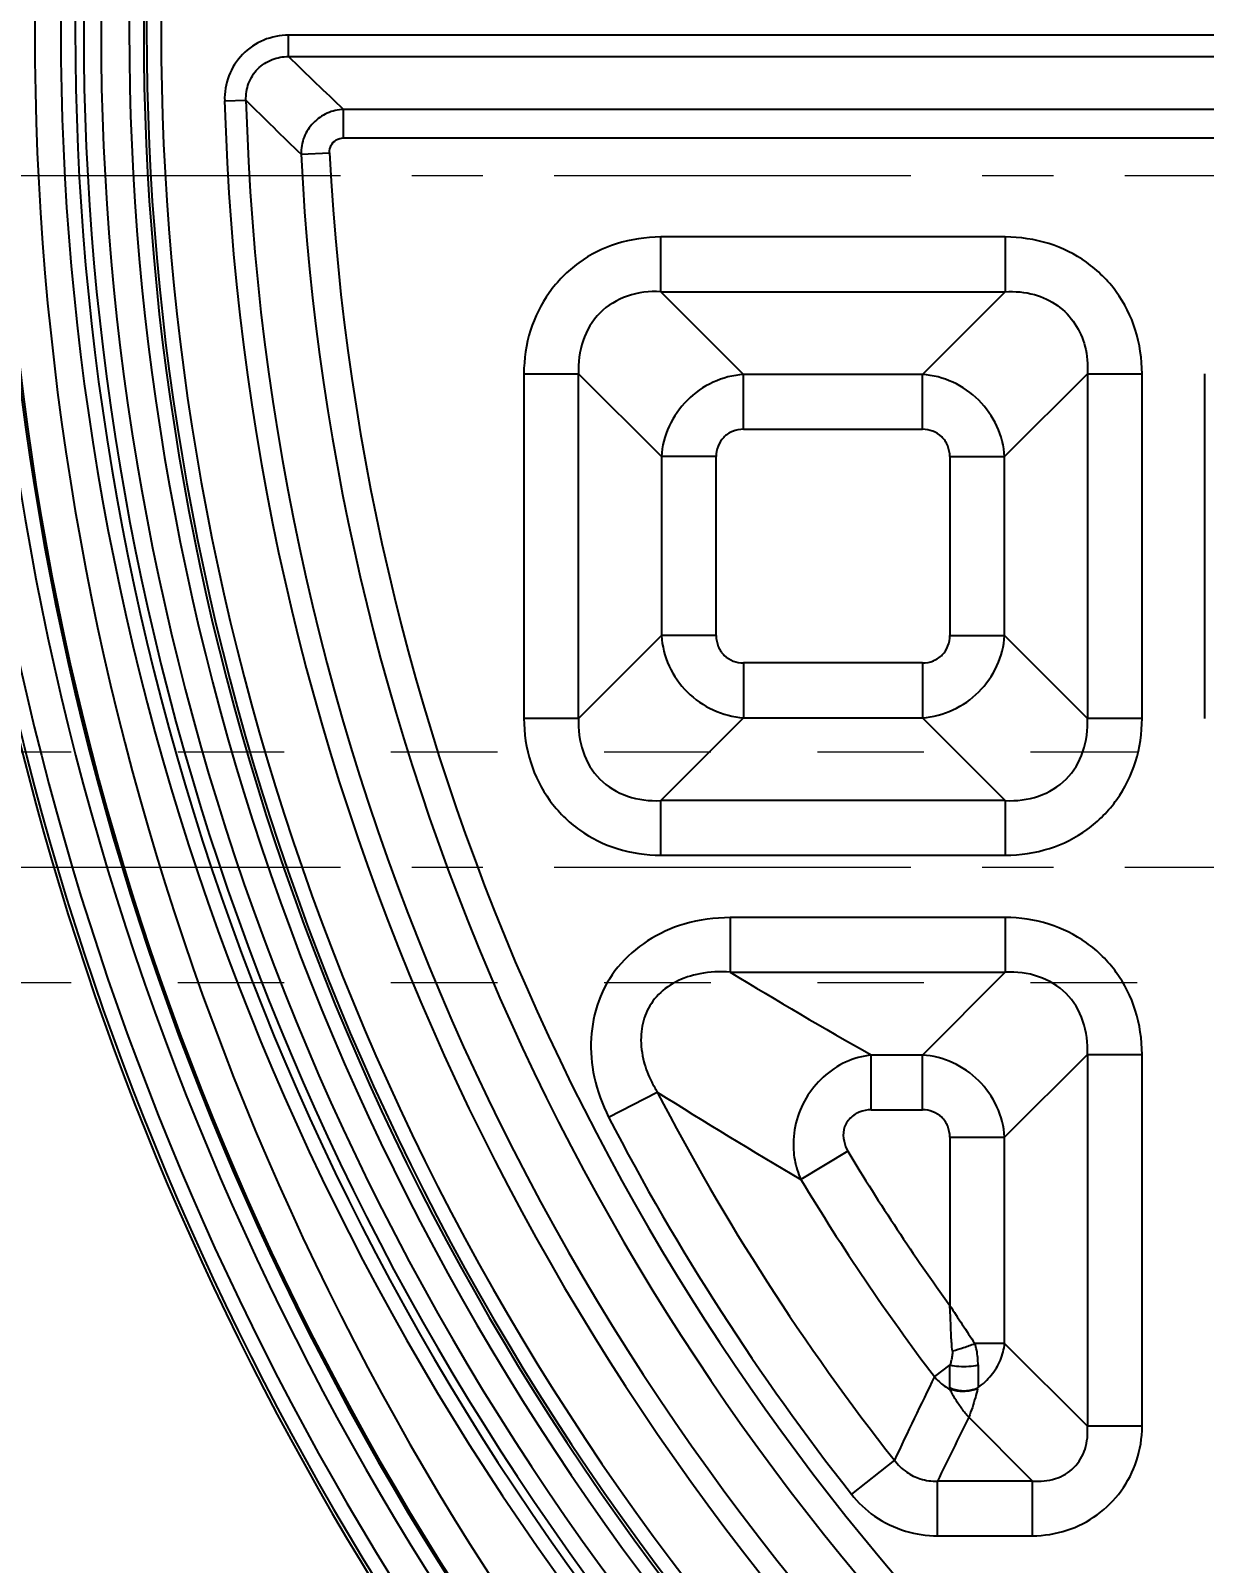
# Model space of a CAD drawing. Header units: millimetres. Extents: x 2750 to 4049, y 1371 to 1831.
# Drawn here: x 3730.7 to 3771.4, y 1569.1 to 1622.3 of the extents above; entities that cross this region are included whole.
import ezdxf

# ---------------------------------------------------------------- set-up
doc = ezdxf.new("R2010")
doc.units = ezdxf.units.MM
doc.linetypes.add('CENTER', pattern=[0.6, 0.375, -0.075, 0.075, -0.075])
doc.linetypes.add('HIDDEN', pattern=[0.2, 0.1, -0.1])
doc.layers.add('center', color=1, linetype='CENTER', lineweight=9)
doc.layers.add('cool', color=153, linetype='HIDDEN', lineweight=9)
doc.styles.get("Standard").update_dxf_attribs({"font": 'arial.ttf'})
doc.dimstyles.get("Standard").update_dxf_attribs({"dimtxt": 0.18, "dimasz": 0.18, "dimexe": 0.18, "dimexo": 0.0625, "dimgap": 0.09, "dimtad": 0, "dimtih": 1, "dimtoh": 1, "dimzin": 0, "dimdsep": 46, "dimtxsty": 'Standard', "dimcen": 0.09, "dimadec": 0, "dimazin": 0, "dimtfac": 1, "dimtofl": 0, "dimtmove": 0, "dimatfit": 3, "dimfxl": 0, "dimtolj": 1, "dimtzin": 0, "dimarcsym": 0})

# ---------------------------------------------------------------- blocks, each defined once
blk = doc.blocks.new('*D175')
at = {"color": 4, "lineweight": -2, "transparency": 16777216}
blk.add_line((3685.922, 1617.29), (3660.211, 1617.29), dxfattribs=at)
at = {"layer": 'Defpoints', "color": 0, "transparency": 16777216}
for p in [(3660.211, 1617.29), (3685.922, 1617.29), (3829.681, 1617.29)]:
    blk.add_point(p, dxfattribs=at)
at = {"color": 6, "transparency": 16777216, "insert": (3653.726, 1617.29), "char_height": 5, "attachment_point": 5}
blk.add_mtext('\\A1;0.00', dxfattribs=at)
blk = doc.blocks.new('*D176')
at = {"color": 4, "lineweight": -2, "transparency": 16777216}
blk.add_line((3678.491, 1646.291), (3660.211, 1646.291), dxfattribs=at)
at = {"layer": 'Defpoints', "color": 0, "transparency": 16777216}
for p in [(3660.211, 1646.291), (3678.491, 1646.291), (3829.681, 1617.29)]:
    blk.add_point(p, dxfattribs=at)
at = {"color": 6, "transparency": 16777216, "insert": (3651.741, 1646.291), "char_height": 5, "attachment_point": 5}
blk.add_mtext('\\A1;29.00', dxfattribs=at)
blk = doc.blocks.new('*D177')
at = {"color": 4, "lineweight": -2, "transparency": 16777216}
blk.add_line((3721.255, 1665.29), (3660.211, 1665.29), dxfattribs=at)
at = {"layer": 'Defpoints', "color": 0, "transparency": 16777216}
for p in [(3660.211, 1665.29), (3721.255, 1665.29), (3829.681, 1617.29)]:
    blk.add_point(p, dxfattribs=at)
at = {"color": 6, "transparency": 16777216, "insert": (3651.683, 1665.29), "char_height": 5, "attachment_point": 5}
blk.add_mtext('\\A1;48.00', dxfattribs=at)
blk = doc.blocks.new('*D178')
at = {"color": 4, "lineweight": -2, "transparency": 16777216}
blk.add_line((3743.255, 1699.29), (3660.211, 1699.29), dxfattribs=at)
at = {"layer": 'Defpoints', "color": 0, "transparency": 16777216}
for p in [(3660.211, 1699.29), (3743.255, 1699.29), (3829.681, 1617.29)]:
    blk.add_point(p, dxfattribs=at)
at = {"color": 6, "transparency": 16777216, "insert": (3651.78, 1699.29), "char_height": 5, "attachment_point": 5}
blk.add_mtext('\\A1;82.00', dxfattribs=at)
blk = doc.blocks.new('*D179')
at = {"color": 4, "lineweight": -2, "transparency": 16777216}
blk.add_line((3719.714, 1714.291), (3660.211, 1714.291), dxfattribs=at)
at = {"layer": 'Defpoints', "color": 0, "transparency": 16777216}
for p in [(3660.211, 1714.291), (3719.714, 1714.291), (3829.681, 1617.29)]:
    blk.add_point(p, dxfattribs=at)
at = {"color": 6, "transparency": 16777216, "insert": (3651.784, 1714.291), "char_height": 5, "attachment_point": 5}
blk.add_mtext('\\A1;97.00', dxfattribs=at)
blk = doc.blocks.new('*D180')
at = {"color": 4, "lineweight": -2, "transparency": 16777216}
blk.add_line((3782.255, 1728.29), (3660.211, 1728.29), dxfattribs=at)
at = {"layer": 'Defpoints', "color": 0, "transparency": 16777216}
for p in [(3660.211, 1728.29), (3782.255, 1728.29), (3829.681, 1617.29)]:
    blk.add_point(p, dxfattribs=at)
at = {"color": 6, "transparency": 16777216, "insert": (3650.077, 1728.29), "char_height": 5, "attachment_point": 5}
blk.add_mtext('\\A1;111.00', dxfattribs=at)
blk = doc.blocks.new('*D181')
at = {"color": 4, "lineweight": -2, "transparency": 16777216}
blk.add_line((3825.281, 1734.29), (3660.211, 1734.29), dxfattribs=at)
at = {"layer": 'Defpoints', "color": 0, "transparency": 16777216}
for p in [(3660.211, 1734.29), (3825.281, 1734.29), (3829.681, 1617.29)]:
    blk.add_point(p, dxfattribs=at)
at = {"color": 6, "transparency": 16777216, "insert": (3650.077, 1734.29), "char_height": 5, "attachment_point": 5}
blk.add_mtext('\\A1;117.00', dxfattribs=at)
blk = doc.blocks.new('*D183')
at = {"color": 4, "lineweight": -2, "transparency": 16777216}
blk.add_line((3695.67, 1593.29), (3660.211, 1593.29), dxfattribs=at)
at = {"layer": 'Defpoints', "color": 0, "transparency": 16777216}
for p in [(3829.681, 1617.29), (3660.211, 1593.29), (3695.67, 1593.29)]:
    blk.add_point(p, dxfattribs=at)
at = {"color": 6, "transparency": 16777216, "insert": (3651.741, 1593.29), "char_height": 5, "attachment_point": 5}
blk.add_mtext('\\A1;24.00', dxfattribs=at)
blk = doc.blocks.new('*D184')
at = {"color": 4, "lineweight": -2, "transparency": 16777216}
for p, q in [((3670.211, 1561.29), (3660.211, 1561.29)), ((3680.211, 1549.291), (3670.211, 1561.29)), ((3738.285, 1549.291), (3680.211, 1549.291))]:
    blk.add_line(p, q, dxfattribs=at)
at = {"layer": 'Defpoints', "color": 0, "transparency": 16777216}
for p in [(3829.681, 1617.29), (3660.211, 1561.29), (3738.285, 1549.291)]:
    blk.add_point(p, dxfattribs=at)
at = {"color": 6, "transparency": 16777216, "insert": (3651.77, 1561.29), "char_height": 5, "attachment_point": 5}
blk.add_mtext('\\A1;68.00', dxfattribs=at)
blk = doc.blocks.new('*D185')
at = {"color": 4, "lineweight": -2, "transparency": 16777216}
blk.add_line((3703.173, 1535.29), (3660.211, 1535.29), dxfattribs=at)
at = {"layer": 'Defpoints', "color": 0, "transparency": 16777216}
for p in [(3829.681, 1617.29), (3660.211, 1535.29), (3703.173, 1535.29)]:
    blk.add_point(p, dxfattribs=at)
at = {"color": 6, "transparency": 16777216, "insert": (3651.78, 1535.29), "char_height": 5, "attachment_point": 5}
blk.add_mtext('\\A1;82.00', dxfattribs=at)
blk = doc.blocks.new('*D186')
at = {"color": 4, "lineweight": -2, "transparency": 16777216}
blk.add_line((3793.281, 1509.29), (3660.211, 1509.29), dxfattribs=at)
at = {"layer": 'Defpoints', "color": 0, "transparency": 16777216}
for p in [(3829.681, 1617.29), (3660.211, 1509.29), (3793.281, 1509.29)]:
    blk.add_point(p, dxfattribs=at)
at = {"color": 6, "transparency": 16777216, "insert": (3650.077, 1509.29), "char_height": 5, "attachment_point": 5}
blk.add_mtext('\\A1;108.00', dxfattribs=at)
blk = doc.blocks.new('*D189')
at = {"color": 4, "lineweight": -2, "transparency": 16777216}
for p, q in [((3747.655, 1774.119), (3747.655, 1784.119)), ((3746.685, 1764.119), (3747.655, 1774.119)), ((3746.685, 1703.62), (3746.685, 1764.119))]:
    blk.add_line(p, q, dxfattribs=at)
at = {"layer": 'Defpoints', "color": 0, "transparency": 16777216}
for p in [(3747.655, 1784.119), (3746.685, 1703.62), (3829.681, 1617.29)]:
    blk.add_point(p, dxfattribs=at)
at = {"color": 6, "transparency": 16777216, "insert": (3747.655, 1792.55), "char_height": 5, "attachment_point": 5, "rotation": 90}
blk.add_mtext('\\A1;83.00', dxfattribs=at)
blk = doc.blocks.new('*D190')
at = {"color": 4, "lineweight": -2, "transparency": 16777216}
for p, q in [((3725.655, 1774.119), (3725.655, 1784.119)), ((3724.685, 1764.119), (3725.655, 1774.119)), ((3724.685, 1669.691), (3724.685, 1764.119))]:
    blk.add_line(p, q, dxfattribs=at)
at = {"layer": 'Defpoints', "color": 0, "transparency": 16777216}
for p in [(3725.655, 1784.119), (3724.685, 1669.691), (3829.681, 1617.29)]:
    blk.add_point(p, dxfattribs=at)
at = {"color": 6, "transparency": 16777216, "insert": (3725.655, 1794.254), "char_height": 5, "attachment_point": 5, "rotation": 90}
blk.add_mtext('\\A1;105.00', dxfattribs=at)
blk = doc.blocks.new('*D193')
at = {"color": 4, "lineweight": -2, "transparency": 16777216}
for p, q in [((3742.685, 1544.891), (3742.685, 1472.826)), ((3742.685, 1472.826), (3734.655, 1462.826)), ((3734.655, 1462.826), (3734.655, 1452.826))]:
    blk.add_line(p, q, dxfattribs=at)
at = {"layer": 'Defpoints', "color": 0, "transparency": 16777216}
for p in [(3829.681, 1617.29), (3742.685, 1544.891), (3734.655, 1452.826)]:
    blk.add_point(p, dxfattribs=at)
at = {"color": 6, "transparency": 16777216, "insert": (3734.655, 1444.395), "char_height": 5, "attachment_point": 5, "rotation": 90}
blk.add_mtext('\\A1;87.00', dxfattribs=at)
blk = doc.blocks.new('*D195')
at = {"color": 4, "lineweight": -2, "transparency": 16777216}
for p, q in [((3712.382, 1772.258), (3712.382, 1782.258)), ((3709.181, 1762.258), (3712.382, 1772.258)), ((3709.181, 1626.721), (3709.181, 1762.258))]:
    blk.add_line(p, q, dxfattribs=at)
at = {"layer": 'Defpoints', "color": 0, "transparency": 16777216}
for p in [(3712.382, 1782.258), (3709.181, 1626.721), (3829.681, 1617.29)]:
    blk.add_point(p, dxfattribs=at)
at = {"color": 6, "transparency": 16777216, "insert": (3712.382, 1792.392), "char_height": 5, "attachment_point": 5, "rotation": 90}
blk.add_mtext('\\A1;120.50', dxfattribs=at)
blk = doc.blocks.new('*D196')
at = {"color": 4, "lineweight": -2, "transparency": 16777216}
for p, q in [((3670.352, 1628.487), (3660.352, 1628.487)), ((3680.352, 1622.321), (3670.352, 1628.487)), ((3704.781, 1622.321), (3680.352, 1622.321))]:
    blk.add_line(p, q, dxfattribs=at)
at = {"layer": 'Defpoints', "color": 0, "transparency": 16777216}
for p in [(3660.352, 1628.487), (3704.781, 1622.321), (3829.681, 1617.291)]:
    blk.add_point(p, dxfattribs=at)
at = {"color": 6, "transparency": 16777216, "insert": (3653.859, 1628.487), "char_height": 5, "attachment_point": 5}
blk.add_mtext('\\A1;5.03', dxfattribs=at)

msp = doc.modelspace()

# ---------------------------------------------------------------- linework, layer by layer
at = {"color": 6, "linetype": 'Continuous'}
for p, q in [((3818.819, 1622.164), (3739.657, 1622.162)), ((3739.657, 1621.422), (3739.657, 1622.162)), ((3739.657, 1621.422), (3818.819, 1621.422)), ((3737.441, 1619.883), (3738.18, 1619.903)), ((3741.566, 1618.598), (3741.566, 1619.587)), ((3743.055, 1619.587), (3741.566, 1619.587)), ((3816.985, 1619.586), (3743.055, 1619.587)), ((3741.566, 1618.598), (3816.985, 1618.598)), ((3740.091, 1618.034), (3741.079, 1618.085)), ((3752.575, 1613.262), (3752.575, 1615.162)), ((3764.532, 1615.162), (3752.575, 1615.162)), ((3764.532, 1615.162), (3764.532, 1613.262)), ((3752.575, 1613.262), (3755.448, 1610.389)), ((3752.575, 1613.262), (3764.532, 1613.262)), ((3761.659, 1610.389), (3764.532, 1613.262)), ((3747.823, 1610.411), (3747.823, 1598.453)), ((3747.823, 1610.411), (3749.724, 1610.411)), ((3749.724, 1598.453), (3749.724, 1610.411)), ((3752.597, 1607.538), (3749.724, 1610.411)), ((3755.448, 1608.488), (3755.448, 1610.389)), ((3761.659, 1610.389), (3755.448, 1610.389)), ((3761.659, 1608.488), (3761.659, 1610.389)), ((3767.383, 1610.411), (3764.51, 1607.538)), ((3767.383, 1610.411), (3767.383, 1598.453)), ((3767.383, 1610.411), (3769.283, 1610.411)), ((3769.283, 1598.453), (3769.283, 1610.411)), ((3771.441, 1610.411), (3771.441, 1598.453)), ((3755.448, 1608.488), (3761.659, 1608.488)), ((3752.597, 1607.538), (3752.597, 1601.326)), ((3754.497, 1607.538), (3752.597, 1607.538)), ((3754.497, 1601.326), (3754.497, 1607.538)), ((3762.609, 1607.538), (3762.609, 1601.326)), ((3762.609, 1607.538), (3764.51, 1607.538)), ((3764.51, 1601.326), (3764.51, 1607.538)), ((3749.724, 1598.453), (3752.597, 1601.326)), ((3754.497, 1601.326), (3752.597, 1601.326)), ((3762.609, 1601.326), (3764.51, 1601.326)), ((3764.51, 1601.326), (3767.383, 1598.453)), ((3755.448, 1600.376), (3755.448, 1598.476)), ((3761.659, 1600.376), (3755.448, 1600.376)), ((3761.659, 1600.376), (3761.659, 1598.476)), ((3749.724, 1598.453), (3747.823, 1598.453)), ((3755.448, 1598.476), (3752.575, 1595.603)), ((3755.448, 1598.476), (3761.659, 1598.476)), ((3764.532, 1595.603), (3761.659, 1598.476)), ((3769.283, 1598.453), (3767.383, 1598.453)), ((3752.575, 1593.702), (3752.575, 1595.603)), ((3764.532, 1595.603), (3752.575, 1595.603)), ((3764.532, 1595.603), (3764.532, 1593.702)), ((3752.575, 1593.702), (3764.532, 1593.702)), ((3754.988, 1591.545), (3754.988, 1589.644)), ((3764.532, 1591.545), (3754.988, 1591.545)), ((3764.532, 1591.545), (3764.532, 1589.644)), ((3754.988, 1589.644), (3764.532, 1589.644)), ((3761.659, 1586.771), (3764.532, 1589.644)), ((3759.882, 1584.871), (3759.882, 1586.771)), ((3761.659, 1586.771), (3759.882, 1586.771)), ((3761.659, 1584.871), (3761.659, 1586.771)), ((3767.383, 1586.793), (3764.51, 1583.92)), ((3767.383, 1586.793), (3767.383, 1573.886)), ((3767.383, 1586.793), (3769.283, 1586.793)), ((3769.283, 1573.886), (3769.283, 1586.793)), ((3750.767, 1584.611), (3752.455, 1585.484)), ((3759.882, 1584.871), (3761.659, 1584.871)), ((3762.609, 1583.92), (3762.609, 1578.077)), ((3762.609, 1583.92), (3764.51, 1583.92)), ((3764.51, 1576.759), (3764.51, 1583.92)), ((3759.068, 1583.43), (3757.44, 1582.45)), ((3764.51, 1576.759), (3763.477, 1576.759)), ((3764.51, 1576.759), (3767.383, 1573.886)), ((3762.609, 1576.017), (3762.072, 1575.61)), ((3762.609, 1575.229), (3762.609, 1576.017)), ((3763.587, 1576.017), (3763.587, 1575.229)), ((3765.482, 1571.985), (3763.263, 1574.204)), ((3769.283, 1573.886), (3767.383, 1573.886)), ((3760.683, 1572.71), (3759.19, 1571.534)), ((3762.176, 1570.085), (3762.176, 1571.985)), ((3765.482, 1571.985), (3762.176, 1571.985)), ((3765.482, 1570.085), (3765.482, 1571.985)), ((3762.176, 1570.085), (3765.482, 1570.085))]:
    msp.add_line(p, q, dxfattribs=at)
for centre, radius, start, end in [((3829.707, 1622.321), 100.622, 28.40074, 331.59927), ((3829.707, 1622.321), 100.12, 28.40075, 331.59926), ((3829.707, 1622.321), 100.057, 28.37938, 331.62062), ((3829.707, 1622.321), 98.859, 28.37934, 331.62065), ((3823.677, 1622.321), 91.924, 138.35729, 221.64274), ((3823.677, 1622.321), 91.422, 138.35723, 221.64277), ((3823.677, 1622.321), 91.129, 138.59005, 221.40995), ((3823.677, 1622.321), 90.527, 138.59005, 221.40995), ((3823.677, 1622.321), 89.548, 138.61116, 221.38932), ((3823.677, 1622.321), 89.047, 138.61339, 221.38667), ((3823.677, 1622.321), 88.944, 138.48781, 221.51219), ((3823.677, 1622.321), 88.442, 138.39414, 221.60586), ((3900.824, 1787.206), 231.212, 225.80893, 226.46522), ((3823.677, 1622.321), 86.271, 181.61975, 268.38025), ((3904.031, 1787.549), 235.821, 225.3084, 225.95783), ((3823.677, 1622.321), 85.531, 181.61975, 268.38025), ((3823.677, 1622.321), 83.696, 182.93582, 267.06418), ((3823.677, 1622.321), 82.706, 182.93582, 267.06418), ((3829.707, 1622.321), 102.28, 186.15973, 331.08016), ((3829.707, 1622.321), 101.778, 186.19838, 331.08683), ((3829.707, 1622.321), 102.395, 189.52573, 331.07349), ((3823.677, 1622.321), 87.224, 222.36053, 346.47022), ((3823.677, 1622.321), 86.622, 222.36102, 346.47022), ((3846.46, 1739.886), 175.897, 238.6655, 240.51433), ((3823.677, 1622.321), 80.184, 207.34895, 218.22238), ((3848.594, 1737.84), 180.153, 237.74772, 239.6036), ((3823.677, 1622.321), 82.085, 207.34893, 218.22237), ((3823.677, 1622.321), 75.411, 211.04547, 215.92336), ((3823.677, 1622.321), 77.311, 211.04547, 217.1705), ((3823.677, 1622.321), 87.317, 222.43651, 332.51058), ((3823.677, 1622.321), 87.818, 222.43656, 332.51118), ((3860.889, 1641.814), 117.138, 212.96444, 213.73672), ((4094.125, 1414.799), 368.943, 154.15933, 154.65878)]:
    msp.add_arc(centre, radius, start, end, dxfattribs=at)
for points, knots in [([(3739.657, 1622.162), (3739.364, 1622.162), (3738.769, 1622.047), (3738.019, 1621.538), (3737.531, 1620.773), (3737.432, 1620.176), (3737.441, 1619.883)], [0, 0, 0, 0, 0.249184, 0.499855, 0.750673, 1, 1, 1, 1]), ([(3738.18, 1619.903), (3738.172, 1620.101), (3738.235, 1620.504), (3738.558, 1621.023), (3739.067, 1621.353), (3739.463, 1621.425), (3739.657, 1621.422)], [0, 0, 0, 0, 0.25118, 0.503245, 0.753614, 1, 1, 1, 1]), ([(3741.566, 1619.587), (3741.372, 1619.583), (3740.98, 1619.492), (3740.492, 1619.143), (3740.159, 1618.637), (3740.085, 1618.234), (3740.091, 1618.034)], [0, 0, 0, 0, 0.247125, 0.495574, 0.746007, 1, 1, 1, 1]), ([(3741.079, 1618.085), (3741.078, 1618.173), (3741.112, 1618.351), (3741.302, 1618.551), (3741.479, 1618.594), (3741.566, 1618.598)], [0, 0, 0, 0, 0.335312, 0.664078, 1, 1, 1, 1]), ([(3752.575, 1615.162), (3752.057, 1615.153), (3751.043, 1615.011), (3749.685, 1614.329), (3748.639, 1613.273), (3747.972, 1611.922), (3747.831, 1610.92), (3747.823, 1610.411)], [0, 0, 0, 0, 0.208153, 0.404601, 0.600135, 0.79522, 1, 1, 1, 1]), ([(3769.283, 1610.411), (3769.274, 1610.929), (3769.132, 1611.943), (3768.45, 1613.301), (3767.394, 1614.347), (3766.043, 1615.014), (3765.041, 1615.154), (3764.532, 1615.162)], [0, 0, 0, 0, 0.208201, 0.404707, 0.600242, 0.795249, 1, 1, 1, 1]), ([(3752.575, 1613.262), (3752.187, 1613.285), (3751.41, 1613.188), (3750.395, 1612.591), (3749.798, 1611.575), (3749.701, 1610.798), (3749.724, 1610.411)], [0, 0, 0, 0, 0.254794, 0.500003, 0.745227, 1, 1, 1, 1]), ([(3764.532, 1613.262), (3764.871, 1613.282), (3765.517, 1613.225), (3766.373, 1612.825), (3766.991, 1612.183), (3767.353, 1611.345), (3767.402, 1610.731), (3767.383, 1610.411)], [0, 0, 0, 0, 0.221836, 0.414242, 0.605288, 0.790746, 1, 1, 1, 1]), ([(3755.448, 1610.389), (3755.085, 1610.364), (3754.36, 1610.177), (3753.446, 1609.536), (3752.808, 1608.622), (3752.622, 1607.899), (3752.597, 1607.538)], [0, 0, 0, 0, 0.249666, 0.500527, 0.751123, 1, 1, 1, 1]), ([(3764.51, 1607.538), (3764.485, 1607.901), (3764.298, 1608.625), (3763.657, 1609.539), (3762.744, 1610.178), (3762.021, 1610.364), (3761.659, 1610.389)], [0, 0, 0, 0, 0.249665, 0.500526, 0.751122, 1, 1, 1, 1]), ([(3755.448, 1608.488), (3755.319, 1608.488), (3755.064, 1608.436), (3754.741, 1608.226), (3754.544, 1607.904), (3754.497, 1607.659), (3754.497, 1607.538)], [0, 0, 0, 0, 0.259809, 0.509834, 0.755075, 1, 1, 1, 1]), ([(3762.609, 1607.538), (3762.609, 1607.667), (3762.558, 1607.922), (3762.347, 1608.244), (3762.025, 1608.441), (3761.781, 1608.488), (3761.659, 1608.488)], [0, 0, 0, 0, 0.259809, 0.509834, 0.755075, 1, 1, 1, 1]), ([(3752.597, 1601.326), (3752.622, 1600.964), (3752.809, 1600.239), (3753.449, 1599.325), (3754.363, 1598.686), (3755.086, 1598.5), (3755.448, 1598.476)], [0, 0, 0, 0, 0.249667, 0.500527, 0.751123, 1, 1, 1, 1]), ([(3754.497, 1601.326), (3754.497, 1601.197), (3754.549, 1600.943), (3754.76, 1600.62), (3755.081, 1600.423), (3755.326, 1600.376), (3755.448, 1600.376)], [0, 0, 0, 0, 0.259809, 0.509834, 0.755075, 1, 1, 1, 1]), ([(3761.659, 1598.476), (3762.022, 1598.5), (3762.746, 1598.687), (3763.66, 1599.328), (3764.299, 1600.242), (3764.485, 1600.965), (3764.51, 1601.326)], [0, 0, 0, 0, 0.249668, 0.500529, 0.751126, 1, 1, 1, 1]), ([(3761.659, 1600.376), (3761.788, 1600.376), (3762.043, 1600.428), (3762.365, 1600.638), (3762.562, 1600.96), (3762.609, 1601.205), (3762.609, 1601.326)], [0, 0, 0, 0, 0.259809, 0.509834, 0.755075, 1, 1, 1, 1]), ([(3747.823, 1598.453), (3747.832, 1597.936), (3747.974, 1596.921), (3748.656, 1595.564), (3749.713, 1594.517), (3751.063, 1593.851), (3752.065, 1593.71), (3752.575, 1593.702)], [0, 0, 0, 0, 0.208153, 0.404601, 0.600135, 0.79522, 1, 1, 1, 1]), ([(3749.724, 1598.453), (3749.701, 1598.066), (3749.798, 1597.289), (3750.395, 1596.274), (3751.41, 1595.677), (3752.187, 1595.579), (3752.575, 1595.603)], [0, 0, 0, 0, 0.254794, 0.500003, 0.745227, 1, 1, 1, 1]), ([(3764.532, 1593.702), (3765.05, 1593.711), (3766.064, 1593.853), (3767.422, 1594.535), (3768.468, 1595.591), (3769.135, 1596.942), (3769.275, 1597.944), (3769.283, 1598.453)], [0, 0, 0, 0, 0.208123, 0.404511, 0.600058, 0.7952, 1, 1, 1, 1]), ([(3764.532, 1595.603), (3764.92, 1595.579), (3765.697, 1595.676), (3766.712, 1596.274), (3767.309, 1597.289), (3767.406, 1598.066), (3767.383, 1598.453)], [0, 0, 0, 0, 0.254794, 0.500003, 0.745227, 1, 1, 1, 1]), ([(3754.988, 1591.545), (3754.451, 1591.528), (3753.437, 1591.409), (3752.089, 1590.792), (3751.035, 1589.875), (3750.358, 1588.679), (3750.1, 1587.347), (3750.209, 1585.95), (3750.549, 1585.057), (3750.767, 1584.611)], [0, 0, 0, 0, 0.162952, 0.305064, 0.443487, 0.580128, 0.713714, 0.849381, 1, 1, 1, 1]), ([(3769.283, 1586.793), (3769.274, 1587.311), (3769.132, 1588.325), (3768.45, 1589.683), (3767.394, 1590.729), (3766.043, 1591.396), (3765.042, 1591.537), (3764.532, 1591.545)], [0, 0, 0, 0, 0.208153, 0.404601, 0.600135, 0.79522, 1, 1, 1, 1]), ([(3754.987, 1589.644), (3754.636, 1589.671), (3753.977, 1589.648), (3753.084, 1589.353), (3752.404, 1588.845), (3751.988, 1588.155), (3751.847, 1587.359), (3751.919, 1586.814), (3751.992, 1586.537)], [0, 0, 0, 0, 0.204499, 0.377229, 0.538973, 0.686168, 0.833549, 1, 1, 1, 1]), ([(3767.383, 1586.793), (3767.406, 1587.181), (3767.309, 1587.958), (3766.712, 1588.973), (3765.697, 1589.57), (3764.92, 1589.667), (3764.532, 1589.644)], [0, 0, 0, 0, 0.254794, 0.500003, 0.745227, 1, 1, 1, 1]), ([(3759.883, 1586.771), (3759.576, 1586.737), (3758.967, 1586.565), (3758.181, 1586.037), (3757.582, 1585.298), (3757.222, 1584.421), (3757.163, 1583.791), (3757.182, 1583.482)], [0, 0, 0, 0, 0.198384, 0.398631, 0.600284, 0.800775, 1, 1, 1, 1]), ([(3764.51, 1583.92), (3764.485, 1584.283), (3764.298, 1585.008), (3763.657, 1585.921), (3762.744, 1586.56), (3762.021, 1586.746), (3761.659, 1586.771)], [0, 0, 0, 0, 0.249665, 0.500526, 0.751122, 1, 1, 1, 1]), ([(3751.992, 1586.537), (3752.024, 1586.418), (3752.101, 1586.179), (3752.257, 1585.826), (3752.385, 1585.597), (3752.455, 1585.484)], [0, 0, 0, 0, 0.31908, 0.653134, 1, 1, 1, 1]), ([(3759.882, 1584.871), (3759.738, 1584.868), (3759.45, 1584.813), (3759.097, 1584.567), (3758.889, 1584.19), (3758.917, 1583.785), (3759.004, 1583.536), (3759.068, 1583.43)], [0, 0, 0, 0, 0.213027, 0.420712, 0.616377, 0.817363, 1, 1, 1, 1]), ([(3762.609, 1583.92), (3762.609, 1584.049), (3762.558, 1584.304), (3762.347, 1584.627), (3762.025, 1584.824), (3761.781, 1584.871), (3761.659, 1584.871)], [0, 0, 0, 0, 0.259809, 0.509833, 0.755075, 1, 1, 1, 1]), ([(3757.182, 1583.482), (3757.19, 1583.363), (3757.219, 1583.127), (3757.305, 1582.78), (3757.391, 1582.558), (3757.44, 1582.45)], [0, 0, 0, 0, 0.333415, 0.66644, 1, 1, 1, 1]), ([(3762.696, 1576.498), (3762.678, 1576.668), (3762.648, 1577.016), (3762.64, 1577.543), (3762.621, 1577.899), (3762.609, 1578.077)], [0, 0, 0, 0, 0.325352, 0.661009, 1, 1, 1, 1]), ([(3762.709, 1576.501), (3762.836, 1576.536), (3763.092, 1576.617), (3763.345, 1576.708), (3763.473, 1576.759)], [0, 0, 0, 0, 0.489979, 1, 1, 1, 1]), ([(3763.587, 1576.017), (3763.587, 1576.102), (3763.58, 1576.27), (3763.546, 1576.519), (3763.503, 1576.68), (3763.477, 1576.759)], [0, 0, 0, 0, 0.336969, 0.670565, 1, 1, 1, 1]), ([(3763.587, 1575.229), (3763.758, 1575.349), (3764.066, 1575.636), (3764.385, 1576.166), (3764.489, 1576.562), (3764.51, 1576.759)], [0, 0, 0, 0, 0.34207, 0.677163, 1, 1, 1, 1]), ([(3762.625, 1576.03), (3762.646, 1576.073), (3762.67, 1576.176), (3762.705, 1576.331), (3762.713, 1576.443), (3762.709, 1576.498)], [0, 0, 0, 0, 0.305895, 0.654794, 1, 1, 1, 1]), ([(3762.072, 1575.61), (3762.123, 1575.55), (3762.232, 1575.435), (3762.414, 1575.282), (3762.545, 1575.194), (3762.613, 1575.154)], [0, 0, 0, 0, 0.332474, 0.667262, 1, 1, 1, 1]), ([(3762.609, 1576.017), (3762.712, 1575.993), (3762.931, 1575.962), (3763.26, 1575.962), (3763.481, 1575.993), (3763.587, 1576.017)], [0, 0, 0, 0, 0.322851, 0.668189, 1, 1, 1, 1]), ([(3762.613, 1575.154), (3762.611, 1575.162), (3762.609, 1575.179), (3762.607, 1575.204), (3762.608, 1575.221), (3762.608, 1575.23)], [0, 0, 0, 0, 0.326229, 0.661639, 1, 1, 1, 1]), ([(3762.609, 1575.229), (3762.669, 1575.2), (3762.796, 1575.153), (3762.996, 1575.117), (3763.2, 1575.117), (3763.4, 1575.153), (3763.527, 1575.2), (3763.587, 1575.229)], [0, 0, 0, 0, 0.198091, 0.399032, 0.600968, 0.801909, 1, 1, 1, 1]), ([(3763.263, 1574.204), (3763.18, 1574.295), (3763.021, 1574.49), (3762.807, 1574.808), (3762.677, 1575.035), (3762.616, 1575.152)], [0, 0, 0, 0, 0.318951, 0.654809, 1, 1, 1, 1]), ([(3762.624, 1575.171), (3762.684, 1575.151), (3762.807, 1575.122), (3762.997, 1575.104), (3763.188, 1575.107), (3763.378, 1575.134), (3763.502, 1575.169), (3763.562, 1575.192)], [0, 0, 0, 0, 0.198579, 0.397344, 0.596744, 0.797332, 1, 1, 1, 1]), ([(3763.569, 1575.177), (3763.545, 1575.079), (3763.46, 1574.75), (3763.356, 1574.426), (3763.263, 1574.204)], [0, 0, 0, 0, 0.294603, 1, 1, 1, 1]), ([(3763.58, 1575.244), (3763.578, 1575.239), (3763.571, 1575.222), (3763.566, 1575.205), (3763.562, 1575.192)], [0, 0, 0, 0, 0.268315, 1, 1, 1, 1]), ([(3765.482, 1570.085), (3765.884, 1570.09), (3766.683, 1570.21), (3767.753, 1570.763), (3768.6, 1571.607), (3769.156, 1572.679), (3769.277, 1573.482), (3769.283, 1573.886)], [0, 0, 0, 0, 0.202465, 0.400664, 0.597623, 0.79639, 1, 1, 1, 1]), ([(3765.482, 1571.985), (3765.746, 1571.962), (3766.272, 1572.011), (3766.965, 1572.403), (3767.357, 1573.096), (3767.406, 1573.622), (3767.383, 1573.886)], [0, 0, 0, 0, 0.256893, 0.5, 0.74312, 1, 1, 1, 1]), ([(3760.683, 1572.71), (3760.803, 1572.549), (3761.075, 1572.28), (3761.597, 1572.021), (3761.977, 1571.978), (3762.176, 1571.985)], [0, 0, 0, 0, 0.348987, 0.653368, 1, 1, 1, 1]), ([(3759.19, 1571.534), (3759.419, 1571.243), (3759.985, 1570.705), (3761.028, 1570.197), (3761.804, 1570.085), (3762.176, 1570.085)], [0, 0, 0, 0, 0.324276, 0.673332, 1, 1, 1, 1])]:
    msp.add_open_spline(points, degree=3, knots=knots, dxfattribs=at)
msp.add_open_spline([(3763.263, 1574.204), (3763.081, 1573.835), (3762.721, 1573.094), (3762.356, 1572.356), (3762.176, 1571.985)], degree=3, dxfattribs=at)
at = {"layer": 'center', "color": 1, "linetype": 'CENTER', "ltscale": 33}
msp.add_line((3669.681, 1617.291), (3989.681, 1617.291), dxfattribs=at)
at = {"layer": 'cool', "ltscale": 37}
for p, q in [((3684.011, 1597.29), (3975.351, 1597.29)), ((3684.011, 1589.29), (3975.351, 1589.29))]:
    msp.add_line(p, q, dxfattribs=at)
at = {"layer": 'cool', "color": 1, "linetype": 'CENTER', "ltscale": 33}
msp.add_line((3669.681, 1593.29), (3989.681, 1593.29), dxfattribs=at)

# ---------------------------------------------------------------- dimensions: what is measured, and where the dimension line sits
for feature_location, offset, dtype, origin, picture, middle in [((3724.685, 1669.691), (0.97, 114.428), 1, (3829.681, 1617.29), '*D190', (3725.655, 1794.254)), ((3709.181, 1626.721), (3.202, 155.536), 1, (3829.681, 1617.29), '*D195', (3712.382, 1792.392)), ((3746.685, 1703.62), (0.97, 80.499), 1, (3829.681, 1617.29), '*D189', (3747.655, 1792.55)), ((3825.281, 1734.29), (-165.07, 0), 0, (3829.681, 1617.29), '*D181', (3650.077, 1734.29)), ((3782.255, 1728.29), (-122.044, 0), 0, (3829.681, 1617.29), '*D180', (3650.077, 1728.29)), ((3719.714, 1714.291), (-59.503, 0), 0, (3829.681, 1617.29), '*D179', (3651.784, 1714.291)), ((3743.255, 1699.29), (-83.044, 0), 0, (3829.681, 1617.29), '*D178', (3651.78, 1699.29)), ((3721.255, 1665.29), (-61.044, 0), 0, (3829.681, 1617.29), '*D177', (3651.683, 1665.29)), ((3678.491, 1646.291), (-18.28, 0), 0, (3829.681, 1617.29), '*D176', (3651.741, 1646.291)), ((3704.781, 1622.321), (-44.428, 6.166), 0, (3829.681, 1617.291), '*D196', (3653.859, 1628.487)), ((3685.921572514, 1617.29003337), (-25.710224106, 0), 0, (3829.681421285, 1617.29003337), '*D175', (3653.726014165, 1617.29003337)), ((3793.281, 1509.29), (-133.07, 0), 0, (3829.681, 1617.29), '*D186', (3650.077, 1509.29)), ((3695.67, 1593.29), (-35.459, 0), 0, (3829.681, 1617.29), '*D183', (3651.741, 1593.29)), ((3738.285, 1549.291), (-78.074, 11.999), 0, (3829.681, 1617.29), '*D184', (3651.77, 1561.29)), ((3703.173, 1535.29), (-42.962, 0), 0, (3829.681, 1617.29), '*D185', (3651.78, 1535.29)), ((3742.685, 1544.891), (-8.03, -92.065), 1, (3829.681, 1617.29), '*D193', (3734.655, 1444.395))]:
    dim = msp.add_ordinate_dim(feature_location=feature_location, offset=offset, dtype=dtype, origin=origin, dimstyle='Standard', override={"dimtxt": 5, "dimasz": 5, "dimexe": 0, "dimexo": 0, "dimgap": 0, "dimtih": 0, "dimtoh": 0, "dimzin": 0, "dimcen": 0, "dimclrd": 4, "dimclre": 4, "dimclrt": 6, "dimadec": 2, "dimtp": 0, "dimtm": 0, "dimtzin": 0})
    dim.commit()
    dim.dimension.update_dxf_attribs({"geometry": picture, "text_midpoint": middle})

doc.saveas('drawing.dxf')
